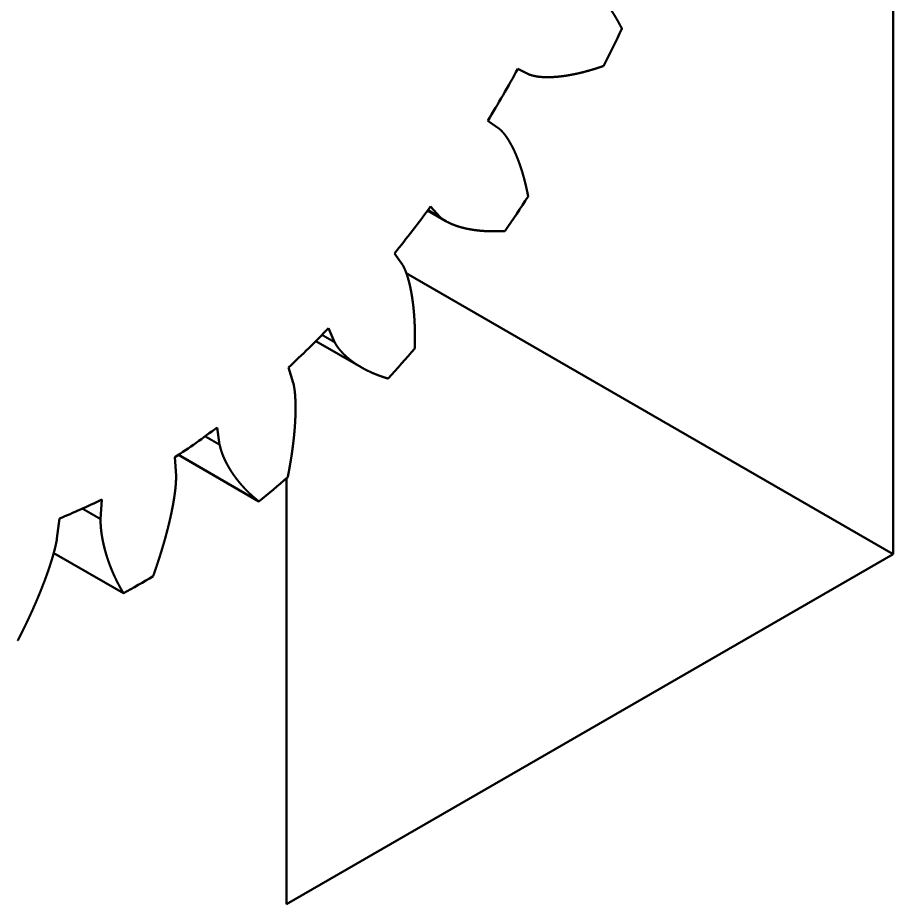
# Model space of a CAD drawing. Header units: inches. Extents: x 0.5 to 16.8, y 0.4 to 9.6.
# Drawn here: x 9.7806 to 9.9312, y 1.6941 to 1.8467 of the extents above; entities that cross this region are included whole.
import ezdxf

# ---------------------------------------------------------------- set-up
doc = ezdxf.new("R2010")
doc.units = ezdxf.units.IN
doc.header["$LTSCALE"] = 0.75
doc.header["$MEASUREMENT"] = 0
doc.layers.add('Visible', color=7, linetype='Continuous', lineweight=50)

msp = doc.modelspace()

# ---------------------------------------------------------------- linework, layer by layer
at = {"layer": 'Visible', "extrusion": (0, 0.8164965809277261, 0.5773502691896258)}
for p, q in [((9.931191407643158, 2.292871096975887, 0.1503733078779987), (9.931191407643158, 1.754419020073328, -0.230369807043644)), ((9.866603488448849, 1.837921521840371, 0.07825654267890059), (9.868680558515056, 1.836912215668235, 0.07499897452953519)), ((9.86334786138082, 1.827675713290546, 0.07499897452953519), (9.861435241562507, 1.828969855646847, 0.07825654267890059)), ((9.851591413825194, 1.814221899665654, 0.07988434053231686), (9.853190809460106, 1.812458486960622, 0.07667856784928517)), ((9.851079754177821, 1.813523418449677, 0.07225384999492235), (9.8542490845598, 1.811693604700395, 0.07484159741534313)), ((9.846805177430046, 1.804138668026781, 0.07861633754237118), (9.84540270255457, 1.806158648140581, 0.08176235308928881)), ((9.931191407643158, 1.754419020073328, -0.230369807043644), (9.847424533710186, 1.802781847287633, -0.2987651732050836)), ((9.834058848372482, 1.793301243154247, 0.08656412206664754), (9.835100369200067, 1.790872148792914, 0.08357089567925868)), ((9.831864113474015, 1.791066999129498, 0.06852212276317005), (9.839682125601033, 1.786553267723548, 0.07490550293414344)), ((9.827982004527943, 1.783886203764723, 0.08734926720171643), (9.827160000542111, 1.786530731397988, 0.09022597579041758)), ((9.814884948131525, 1.776208601380858, 0.09796093514478343), (9.815316367948757, 1.773235630297222, 0.09533034792229955)), ((9.822070031269963, 1.763475572928655, 0.08015743065743663), (9.808223841976318, 1.771469674044511, 0.068852064440307)), ((9.807822215163245, 1.767933863629651, 0.1007598579494697), (9.807621900779399, 1.771070331124065, 0.1032230093978797)), ((9.826795721444118, 1.694146142544014, -0.1451310861989441), (9.826795721444118, 1.767442786353058, -0.09330253232337782)), ((9.79503117252398, 1.763801070776481, 0.1135032959700766), (9.794830858139907, 1.760433300154773, 0.1113672565406887)), ((9.787336705354168, 1.757081564566533, 0.1181756467663035), (9.787768125171628, 1.760552696345712, 0.1201017283769943)), ((9.798782928521636, 1.747662888877358, 0.0974969341959877), (9.786776451049949, 1.754594831877284, 0.08769368639150343)), ((9.931191407643158, 1.754419020073328, -0.230369807043644), (9.826795721444118, 1.694146142544014, -0.1451310861989441))]:
    msp.add_line(p, q, dxfattribs=at)
at = {"layer": 'Visible', "extrusion": (-0.7071067811865475, 0.4082482904638631, -0.577350269189626)}
msp.add_arc((-6.519820225413923, -4.213457645291243, -6.271595350644686), 0.1476377952757744, 262.1752747698741, 264.967582372983, dxfattribs=at)
at = {"layer": 'Visible', "extrusion": (0.7071067811865299, -0.408248290463892, 0.5773502691896271)}
msp.add_arc((6.519820225414152, -4.213457645291275, 6.271595350644714), 0.125492125984233, 267.639672577574, 272.3603274224199, dxfattribs=at)
at = {"layer": 'Visible', "extrusion": (-0.7071067811856543, 0.4082482904631174, -0.5773502691912472)}
msp.add_arc((-6.51982022541205, -4.213457645304693, -6.271595350636941), 0.1476377952755167, 275.0324176270184, 277.8247252300773, dxfattribs=at)
at = {"layer": 'Visible', "extrusion": (0.7071067811865266, -0.4082482904638887, 0.5773502691896332)}
msp.add_arc((6.519820225414224, -4.213457645291148, 6.271595350644434), 0.1254921259842818, 254.782529720417, 259.5031845652892, dxfattribs=at)
at = {"layer": 'Visible', "extrusion": (0.7071067811865251, -0.4082482904638862, 0.5773502691896369)}
msp.add_arc((6.519820225414211, -4.213457645291183, 6.271595350644426), 0.1254921259842355, 241.9253868632541, 246.6460417081847, dxfattribs=at)
at = {"layer": 'Visible', "extrusion": (-0.7071067811871438, 0.4082482904649945, -0.5773502691880955)}
msp.add_arc((-6.519820225420033, -4.21345764527641, -6.271595350648231), 0.1476377952754312, 287.8895604841697, 290.6818680872796, dxfattribs=at)
at = {"layer": 'Visible', "extrusion": (0.7071067811865237, -0.4082482904638799, 0.5773502691896432)}
msp.add_arc((6.519820225414168, -4.213457645291252, 6.271595350644424), 0.1254921259843134, 229.068244006102, 233.7888988509816, dxfattribs=at)
at = {"layer": 'Visible', "extrusion": (-0.7071067811868444, 0.4082482904652835, -0.5773502691882578)}
msp.add_arc((-6.519820225423928, -4.213457645275747, -6.271595350644693), 0.1476377952756507, 300.7467033413211, 303.5390109443626, dxfattribs=at)
at = {"layer": 'Visible', "extrusion": (0.7071067811865237, -0.4082482904638737, 0.5773502691896476)}
msp.add_arc((6.519820225414117, -4.213457645291311, 6.271595350644436), 0.1254921259843263, 216.2111011490126, 220.9317559939109, dxfattribs=at)
at = {"layer": 'Visible', "extrusion": (-0.707106781186513, 0.4082482904638821, -0.5773502691896547)}
msp.add_arc((-6.519820225414234, -4.213457645291309, -6.271595350644318), 0.1476377952755206, 313.6038461984346, 316.3961538016067, dxfattribs=at)
at = {"layer": 'Visible'}
for points in [[(9.884508053811036, 1.844825866788142, 0.06121012720950603), (9.884481882112372, 1.8448782798298, 0.06127924248039562), (9.884429378898407, 1.844982843663047, 0.06141748331765484), (9.884350144627437, 1.845138902661347, 0.06162487546134798), (9.884243539261664, 1.845345406557954, 0.06190146014205311), (9.88410867812468, 1.845600902625847, 0.06224729362929793), (9.8839722053815, 1.845853750046444, 0.06259322804726253), (9.883834112554727, 1.846103928753791, 0.06293925958925684), (9.883694390786335, 1.846351413973707, 0.06328538158550145), (9.883553031879277, 1.846596176772437, 0.06363158361637034), (9.883410028151506, 1.846838185249908, 0.06397785253420807), (9.88326537225112, 1.847077405821892, 0.06432417359519604), (9.883119057067464, 1.847313804632449, 0.06467053156802649), (9.882971075651088, 1.847547348902481, 0.0650169117866426), (9.882821421269686, 1.847778008764635, 0.06536330137487312), (9.882670086633883, 1.848005755029135, 0.06570968862251902), (9.882517063076197, 1.848230556564658, 0.06605606212997372), (9.882362339776595, 1.848452377827471, 0.06640241001650793), (9.882205903122216, 1.84867117668432, 0.06674871916220582), (9.88204773584221, 1.848886901582318, 0.06709497426572852), (9.881887818497265, 1.849099495139853, 0.06744115855963173), (9.881726131345207, 1.849308898755226, 0.06778725478625347), (9.881562656270948, 1.849515057269628, 0.06813324612858196), (9.881397378484966, 1.849717923092385, 0.06847911704790022), (9.881230289151976, 1.849917462442363, 0.0688248544797716), (9.881061381217254, 1.850113645885585, 0.06917044624879054), (9.880890644090872, 1.850306436223264, 0.06951587902403844), (9.880718058520419, 1.85049577679365, 0.06986113631819535), (9.88054359206581, 1.85068158111585, 0.07020619670993256), (9.880367192722591, 1.850863718301071, 0.07055103133961893), (9.880188797514851, 1.851042032502392, 0.07089560713620813), (9.880008343724516, 1.851216368342648, 0.0712398910450247), (9.879825779907382, 1.85138659581844, 0.07158385414641089), (9.879641075688372, 1.851552632450421, 0.07192747531962596), (9.879454235966708, 1.851714475340486, 0.07227074651609655), (9.879265277796325, 1.851872149039536, 0.07261366420743798), (9.879074201341385, 1.852025640030888, 0.07295621863613633), (9.878880962086217, 1.852174834014477, 0.07329838350096907), (9.87868544447429, 1.852319456425221, 0.07364010618039174), (9.878487429528835, 1.852458999289638, 0.07398129567491196), (9.87828662826428, 1.852592797049738, 0.07432183529772374), (9.87808272330199, 1.852720120934464, 0.07466159843716014), (9.877875408033791, 1.852840267774582, 0.07500046339373512), (9.877664425848256, 1.852952648935116, 0.07533832822446129), (9.877449612574768, 1.853056886532613, 0.07567512679088395), (9.877230878312279, 1.853152772282101, 0.07601082192059039), (9.877052723853698, 1.853222728238961, 0.07627848201218512), (9.876917323798356, 1.853271389750034, 0.07647872141978951), (9.876826264745208, 1.853302140793176, 0.07661198979940309), (9.876780537131484, 1.853317093824216, 0.07667856784928517)], [(9.868680558515056, 1.836912215668235, 0.07499897452953519), (9.868725649458614, 1.836895973189485, 0.07493226446058543), (9.868816263495777, 1.836864320855511, 0.0747989038036394), (9.868953481003249, 1.836819340228658, 0.07459904125835237), (9.869139032654406, 1.836764365798444, 0.07433291503275541), (9.869375288197265, 1.836703965878996, 0.07400085307608606), (9.869615811465113, 1.836651798706725, 0.0736693856756574), (9.86986049042935, 1.836607663596851, 0.07333850813347453), (9.870109122596663, 1.836571195829038, 0.07300821055605411), (9.870361393165926, 1.836541826756729, 0.07267847640014224), (9.870616926129518, 1.83651887704923, 0.07234928581965505), (9.870875331511346, 1.836501642871326, 0.07202061874932042), (9.871136252547107, 1.836489481946501, 0.07169245797649637), (9.871399415819727, 1.836481905001392, 0.07136479239898108), (9.871664671553393, 1.836478649225228, 0.07103761961798227), (9.871931954848836, 1.836479607319461, 0.07071094324783189), (9.872201254177075, 1.836484769783738, 0.07038477069045257), (9.872472578158526, 1.836494164065698, 0.0700591107956825), (9.872745920868514, 1.836507790985706, 0.06973397140109228), (9.873021234233878, 1.836525574143252, 0.06940935736020037), (9.87329844501642, 1.836547391021213, 0.06908527173800394), (9.873577466557439, 1.836573094464939, 0.0687617166158816), (9.873858211986093, 1.836602536836608, 0.0684386939929027), (9.874140607713347, 1.83663559466072, 0.06811620668622709), (9.874424603754054, 1.836672187483146, 0.0677942590245948), (9.874710165937362, 1.836712263766231, 0.06747285641677081), (9.874997270374255, 1.836755790880261, 0.06715200504731911), (9.875285897222287, 1.836802743782755, 0.06683171151098577), (9.875576024232263, 1.836853093300306, 0.06651198242934697), (9.875867621723277, 1.836906796957692, 0.06619282411747918), (9.87616065598559, 1.836963804952575, 0.06587424264762376), (9.876455091557776, 1.837024064082925, 0.06555624383008762), (9.876750893793318, 1.837087522190586, 0.06523883321733592), (9.87704803142697, 1.837154132529122, 0.0649220160466939), (9.877346478550866, 1.837223857189201, 0.06460579724216586), (9.877646212837139, 1.837296664579753, 0.06429018181233914), (9.87794721415435, 1.837372527507569, 0.06397517518280438), (9.878249463032947, 1.837451420965863, 0.06366078351902615), (9.87855293903522, 1.837533319795739, 0.06334701405921805), (9.878857619419254, 1.837618196641642, 0.06303387531397675), (9.879163480648916, 1.837706023291275, 0.06272137616088003), (9.8794704995878, 1.83779677158077, 0.06240952502184882), (9.879778654757278, 1.837890414350341, 0.06209832899594403), (9.880087927547269, 1.837986926241911, 0.06178779294532433), (9.880398303329688, 1.838086284463543, 0.06147791866987973), (9.880709771181731, 1.838188469789657, 0.06116870595360524), (9.880959813168833, 1.838272467930665, 0.06092186396608668), (9.881147830841659, 1.838336727841806, 0.06073702890489585), (9.881273391865083, 1.838380127912615, 0.06061393716981911), (9.881336226353145, 1.83840196798019, 0.06055242421280127)], [(9.86838553195253, 1.815970707284805, 0.06055242421234652), (9.868373028761429, 1.816036043581562, 0.06061393716981911), (9.868347833813917, 1.816166482652761, 0.0607370289044411), (9.868309475692971, 1.816361440689434, 0.06092186396699617), (9.868257199223311, 1.81661998247273, 0.06116870595360524), (9.868189960385738, 1.81694081420801, 0.06147791866987973), (9.868120819238587, 1.817259286631497, 0.06178779294532433), (9.868049764593255, 1.817575380670178, 0.06209832899594403), (9.867976784026045, 1.817889072259732, 0.06240952502184882), (9.867901864880654, 1.818200332605102, 0.06272137616133477), (9.867824994375045, 1.818509129524273, 0.06303387531397675), (9.867746159688298, 1.818815428900507, 0.06334701405921805), (9.867665348154109, 1.819119196242809, 0.0636607835185714), (9.867582547454052, 1.819420398179091, 0.06397517518325913), (9.86749774601822, 1.819719004429999, 0.0642901818118844), (9.867410931924727, 1.82001498563136, 0.06460579724216586), (9.86732209168986, 1.820308310753035, 0.0649220160466939), (9.867231209118021, 1.820598944661469, 0.06523883321779067), (9.867138264333793, 1.82088684596556, 0.06555624383054237), (9.867043232485461, 1.821171964215864, 0.06587424264716901), (9.866946085726116, 1.821454243329072, 0.06619282411747918), (9.866846795711812, 1.821733625992238, 0.06651198242934697), (9.86674533616861, 1.822010058112255, 0.06683171151144052), (9.866641685150856, 1.822283492746237, 0.06715200504731911), (9.866535828518412, 1.822553896038926, 0.06747285641677081), (9.86642775450628, 1.822821238285542, 0.0677942590245948), (9.866317446799489, 1.823085482482611, 0.06811620668622709), (9.86620487785149, 1.823346573268509, 0.0684386939929027), (9.866090002979266, 1.823604427127066, 0.0687617166158816), (9.865972752044176, 1.823858918592123, 0.06908527173800394), (9.865853040623055, 1.824109898610914, 0.06940935735974563), (9.865730784606743, 1.824357218557907, 0.06973397140109228), (9.8656059145103, 1.824600753748427, 0.07005911079522775), (9.865478388206615, 1.824840424350441, 0.07038477068999782), (9.865348209367998, 1.825076225642306, 0.07071094324783189), (9.86521539745377, 1.825308178812975, 0.07103761961843702), (9.865079950002386, 1.825536269128861, 0.07136479239852633), (9.86494180653904, 1.825760386735737, 0.07169245797649637), (9.86480081435116, 1.825980270518585, 0.07202061874932042), (9.864656686424727, 1.826195439054572, 0.07234928581965505), (9.864509044912896, 1.82640526223895, 0.07267847640014224), (9.86435747526571, 1.826609050424622, 0.07300821055605411), (9.864201577168618, 1.826806138313714, 0.07333850813438403), (9.864041015560137, 1.826995968957362, 0.07366938567611214), (9.863875575829528, 1.827178184631521, 0.0740008530765408), (9.863705140193819, 1.827352587973792, 0.07433291503275541), (9.863564755114798, 1.827485793202186, 0.07459904125926187), (9.863457191995625, 1.827582136736282, 0.0747989038036394), (9.863384473251703, 1.827644784627182, 0.07493226446104018), (9.86334786138082, 1.827675713290546, 0.07499897452953519)], [(9.851159179727123, 1.813631448933847, 0.07501974911883735), (9.851565505673992, 1.813396856539157, 0.07535151286492692), (9.851971831620407, 1.813162264144466, 0.07568327661101648), (9.852378157566822, 1.812927671749776, 0.07601504035710605), (9.852784483513236, 1.812693079355313, 0.07634680410319561), (9.853190809460106, 1.812458486960622, 0.07667856784928517)], [(9.853190809460106, 1.812458486960622, 0.07667856784928517), (9.853226622971537, 1.812426362200767, 0.07661198979894834), (9.853298783682707, 1.812362878269369, 0.07647872141933476), (9.853408625815295, 1.812269949137317, 0.07627848201127563), (9.853558286680485, 1.812150640828577, 0.07601082192059039), (9.853750693306441, 1.812009154275074, 0.07567512679088395), (9.85394837235049, 1.811875239322262, 0.07533832822400655), (9.854151188383188, 1.811748713970019, 0.07500046339418986), (9.854358896232956, 1.811629247101337, 0.07466159843670539), (9.854571114432932, 1.811516322166199, 0.07432183529772374), (9.85478738732468, 1.811409322050395, 0.07398129567491196), (9.855007242462765, 1.811307607509434, 0.07364010618039174), (9.855230247950434, 1.81121059549605, 0.07329838350096907), (9.855456073358031, 1.81111784238351, 0.07295621863659107), (9.855684538683139, 1.811029110815525, 0.07261366420743798), (9.85591556719692, 1.810944305088924, 0.0722707465156418), (9.856149147112095, 1.810863418588724, 0.07192747531962596), (9.856385291162727, 1.810786478358978, 0.07158385414686563), (9.856623994390024, 1.81071348719297, 0.0712398910450247), (9.856865200551514, 1.810644377546851, 0.07089560713620813), (9.857108822783633, 1.810579039865843, 0.07055103133961893), (9.857354757884654, 1.810517342145658, 0.07020619670947781), (9.857602902374996, 1.810459151924988, 0.06986113631819535), (9.857853168904061, 1.810404358722053, 0.06951587902449319), (9.858105498797617, 1.810352891202001, 0.06917044624879054), (9.85835985261065, 1.810304704361215, 0.06882485447886211), (9.858616203423257, 1.810259770429411, 0.06847911704790022), (9.858874529272502, 1.810218068579161, 0.06813324612858196), (9.859134805319858, 1.810179574269341, 0.06778725478670822), (9.859396997746448, 1.810144250895519, 0.06744115855917698), (9.859661067840538, 1.810112055190984, 0.06709497426527378), (9.859926974722388, 1.810082940757411, 0.06674871916175107), (9.860194678418114, 1.810056862069359, 0.06640241001696268), (9.860464142916047, 1.810033778392608, 0.06605606212951898), (9.860735338535736, 1.810013656872115, 0.06570968862206428), (9.861008239904326, 1.809996470364922, 0.06536330137532786), (9.861282824395406, 1.809982195800103, 0.06501691178618785), (9.861559070374373, 1.809970812269512, 0.06467053156848124), (9.86183695534169, 1.809962299008703, 0.06432417359519604), (9.862116454384253, 1.809956633609772, 0.06397785253375332), (9.86239754173744, 1.809953792987699, 0.06363158361637034), (9.862680191992698, 1.809953753982427, 0.0632853815859562), (9.86296438136424, 1.809956493992104, 0.06293925958925684), (9.863250088893896, 1.8099619914492, 0.06259322804726253), (9.863537297555016, 1.809970226297082, 0.06224729362929793), (9.863825994208813, 1.809981181160538, 0.06190146014250786), (9.864058134511883, 1.809992110153644, 0.06162487546089324), (9.864232902704774, 1.810001520761489, 0.06141748331765484), (9.864349709247339, 1.810008333560745, 0.06127924248039562), (9.86440818612255, 1.810011874725888, 0.06121012720905128)], [(9.84890039205516, 1.789806820927879, 0.06591608790495229), (9.848902184334523, 1.789881804245397, 0.0659669140322876), (9.848905561032783, 1.790031577794934, 0.06606868433118507), (9.848910002498318, 1.79025565886036, 0.06622169390948329), (9.848914676285407, 1.790553274165632, 0.06642641551388806), (9.848918431383257, 1.790923353725475, 0.06668350224299502), (9.848920088857998, 1.791291481614508, 0.06694177798590317), (9.84891963537098, 1.791657640709218, 0.06720124697085339), (9.848917055555152, 1.792021808862273, 0.06746191235743026), (9.848912332930016, 1.792383958861137, 0.06772377508741556), (9.848905450255419, 1.792744059855522, 0.06798683446322684), (9.84889638988216, 1.793102078905804, 0.06825108880775588), (9.848885134225615, 1.793457982616701, 0.06851653604326202), (9.84887166621434, 1.793811738696377, 0.0687831742434355), (9.848855970021763, 1.794163317972334, 0.0690510021645423), (9.848838029692164, 1.794512692377111, 0.06932001950235644), (9.848817827600218, 1.794859832537441, 0.06959022707223994), (9.8487953429883, 1.795204705494598, 0.0698616269919512), (9.848770550713429, 1.795547272672138, 0.07013422277759673), (9.848743419590395, 1.795887487255186, 0.07040801952052789), (9.848713914760996, 1.796225297270212, 0.0706830231611093), (9.848682000700823, 1.796560649569074, 0.0709592396269727), (9.8486476442929, 1.796893493833068, 0.07123667389805632), (9.848610817538432, 1.79722378612405, 0.0715153291948809), (9.848571501700693, 1.797551494209301, 0.07179520567569853), (9.848529680893083, 1.797876589602993, 0.0720763026520217), (9.848485333895272, 1.798199037352333, 0.07235862140032623), (9.848438426246506, 1.798518786170689, 0.07264216786052202), (9.848388903261824, 1.798835759697113, 0.07292695501200797), (9.848336680186552, 1.799149844177009, 0.07321300622106719), (9.848281655383293, 1.799460904826901, 0.07350035066156124), (9.84822372756776, 1.799768807225973, 0.07378901733136445), (9.84816281270037, 1.800073438260142, 0.07407902917248066), (9.84809885901291, 1.800374724746916, 0.07437039784099397), (9.848031868767752, 1.800672660379178, 0.07466311610596676), (9.847961862854167, 1.80096726192096, 0.07495717023812176), (9.847888836306542, 1.801258514160281, 0.07525255556083721), (9.847812715725698, 1.801546317198245, 0.07554929133220867), (9.847733318898921, 1.801830436462751, 0.07584743484676437), (9.847650305167239, 1.802110441221203, 0.0761470987526991), (9.847563226770266, 1.802385768418844, 0.0764484333008113), (9.847471592773221, 1.802655802114487, 0.07675160422650151), (9.847374929228867, 1.802919948243243, 0.07705677192552685), (9.847272839426754, 1.803177709469082, 0.07736407059792327), (9.847165069078077, 1.803428766165325, 0.07767358567161864), (9.847051478423285, 1.803672941788136, 0.07798536348218477), (9.846955902218273, 1.803862716822096, 0.07823661116253788), (9.846881569698784, 1.804001911311616, 0.07842607490238152), (9.846830837685733, 1.804093314623742, 0.07855284057677636), (9.846805177430046, 1.804138668026781, 0.07861633754237118)], [(9.832919174931707, 1.792131461890904, 0.08178995801699784), (9.833355413785288, 1.791879599271169, 0.08214614554981381), (9.833791652639096, 1.791627736651435, 0.08250233308217503), (9.834227891492677, 1.791375874032155, 0.08285852061453625), (9.834664130346258, 1.791124011412421, 0.08321470814689746), (9.835100369200067, 1.790872148792914, 0.08357089567925868)], [(9.835100369200067, 1.790872148792914, 0.08357089567925868), (9.835125109440927, 1.790825752621913, 0.08350778814883597), (9.835175198386654, 1.790733620441642, 0.08338129468029365), (9.835252157200788, 1.790597402659159, 0.08319071924961463), (9.835358422659287, 1.79041974308916, 0.08293494688768988), (9.835497332297113, 1.790204264628528, 0.08261245174026044), (9.835642254664666, 1.789995316949899, 0.08228721049317755), (9.835793037723082, 1.789792745865043, 0.08195930032843535), (9.83594940591593, 1.789596270462653, 0.08162886009677095), (9.836110930239787, 1.789405452192113, 0.08129610511650753), (9.836277098233953, 1.789219767100803, 0.08096129253090112), (9.836447378674169, 1.789038672588731, 0.08062468927710142), (9.836621286186986, 1.788861674074042, 0.08028654009331149), (9.836798449900247, 1.788688395822419, 0.07994703351732824), (9.836978668611668, 1.788518637833704, 0.0796062745494055), (9.837161857609775, 1.788352320800186, 0.07926431086116281), (9.837348005439484, 1.788189441321947, 0.07892115407776146), (9.83753712831049, 1.788030024684758, 0.07857680222650743), (9.837729222478178, 1.787874075514992, 0.0782312631640707), (9.837924226351564, 1.787721538511278, 0.07788457322067188), (9.838122043797743, 1.787572322575443, 0.07753678571816636), (9.838322560245619, 1.787426317472637, 0.07718796302833653), (9.838525660797135, 1.787283412560782, 0.07683816763710638), (9.838731248719572, 1.787143515890193, 0.07648745299911752), (9.83893925959092, 1.787006568824381, 0.07613585655235511), (9.839149650671292, 1.786872535148632, 0.07578340503459913), (9.839362393359355, 1.786741393346119, 0.0754301182605559), (9.83957746467286, 1.786613127848341, 0.07507601336919834), (9.83979483843041, 1.786487719976321, 0.07472110921798958), (9.840014478369316, 1.786365140833141, 0.07436542978621219), (9.84023634271762, 1.786245355855954, 0.07400900179345626), (9.840460387227953, 1.78612832777776, 0.07365185308026412), (9.840686568602454, 1.786014019987988, 0.07329401078868614), (9.84091484789042, 1.785902399808265, 0.07293549951600653), (9.841145193124252, 1.785793441084024, 0.07257633991866896), (9.841377577161214, 1.785687122482614, 0.07221655015746364), (9.841611976013386, 1.785583426211815, 0.07185614702984822), (9.841848366965682, 1.785482336509176, 0.07149514720867955), (9.842086726585425, 1.785383838048801, 0.07113356855779784), (9.842327029037282, 1.785287914491619, 0.07077143116339357), (9.842569247620762, 1.785194549038579, 0.07040875585062167), (9.842813355928005, 1.785103724694864, 0.070045562944415), (9.843059329060456, 1.785015424548192, 0.06968187097982081), (9.84330714476096, 1.784929631905925, 0.06931769541279209), (9.843556784459, 1.784846330449909, 0.06895304744830355), (9.843808233458734, 1.784765505527957, 0.06858793472611069), (9.844010831594236, 1.784702817348261, 0.06829547646066203), (9.844163586699555, 1.784656906765122, 0.06807592674385887), (9.844265781594235, 1.784626790671155, 0.06792946877658324), (9.844316968580873, 1.784611855364801, 0.06785621692097266)], [(9.82702970039691, 1.767646174230777, 0.07703216179288574), (9.827045698274336, 1.767727044592675, 0.07706975245537251), (9.827077477296829, 1.767888642349135, 0.07714509813013137), (9.827124495634965, 1.768130610082835, 0.07725860968639608), (9.82718588531566, 1.768452375235711, 0.07741094531229464), (9.827260446052382, 1.768853145285675, 0.0776030146521407), (9.827332819036432, 1.769252469170851, 0.07779674083803911), (9.827402989447823, 1.769650332576703, 0.07799213189855436), (9.827470939745812, 1.770046716380875, 0.07818919579540307), (9.827536650452888, 1.770441596319642, 0.07838793922519471), (9.827600100734575, 1.770834944421722, 0.07858836792865986), (9.827661269000604, 1.771226730576018, 0.07879048705581226), (9.827720133627057, 1.771616924157797, 0.07899430143424979), (9.82777667364758, 1.772005495573922, 0.07919981581790125), (9.827830869770654, 1.772392418220988, 0.07940703502117685), (9.827882702807987, 1.772777666737966, 0.0796159646133674), (9.827932151876215, 1.773161214880247, 0.0798266116130435), (9.827979192696152, 1.77354303351558, 0.08003898515607943), (9.828023796118945, 1.773923088818037, 0.08025309702452432), (9.828065926189087, 1.774301339954036, 0.08046896238056434), (9.8281055427849, 1.774677741666437, 0.08068659836135339), (9.82814260498299, 1.775052247635585, 0.08090602233505706), (9.82817707448476, 1.775424813843529, 0.08112725008095367), (9.828208918640943, 1.775795401556252, 0.08135029419918283), (9.828238115057278, 1.776163981782474, 0.08157516161509193), (9.828264644524783, 1.776530528682315, 0.08180185758465086), (9.82828848197892, 1.776895011106944, 0.08203039077852736), (9.82830958777527, 1.777257384417908, 0.0822607781883562), (9.82832789996792, 1.777617583235269, 0.08249304945047697), (9.828343323435323, 1.777975511222849, 0.08272725294546035), (9.828355744422655, 1.778331054623777, 0.08296344755490281), (9.828365049550033, 1.778684099962675, 0.08320169190074012), (9.828371144438055, 1.779034551368795, 0.08344203378374004), (9.8283739702722, 1.779382345978092, 0.08368450078432943), (9.828373527790749, 1.779727476213793, 0.08392908664154675), (9.82836983826633, 1.780069953575548, 0.08417577343243465), (9.828362894478918, 1.780409763135367, 0.08442455944441463), (9.82835261378364, 1.780746819957585, 0.08467548583757889), (9.828338793606921, 1.781080927777339, 0.0849286619331906), (9.828321056725148, 1.781411728150488, 0.08518429627565638), (9.828298907917318, 1.781738753305945, 0.08544266461922234), (9.82827180448135, 1.782061491894638, 0.08570407005800007), (9.828239222604001, 1.78237945087335, 0.08596880549521302), (9.828200723817194, 1.782692217457225, 0.08623711605923745), (9.82815602690562, 1.782999526144067, 0.08650915842918039), (9.828104977141724, 1.783301230062307, 0.0867850182521579), (9.828059002400327, 1.783538058788963, 0.08700878877925788), (9.828021627824004, 1.783713124441647, 0.08717835321021994), (9.827995426456713, 1.78382869983102, 0.08729216734218426), (9.827982004527943, 1.783886203764723, 0.08734926720171643)], [(9.812820393266524, 1.774676681951632, 0.09329239312864956), (9.813319588203061, 1.774388471620796, 0.09369998408737956), (9.813818783139372, 1.774100261289959, 0.09410757504610956), (9.814317978075909, 1.773812050959123, 0.09451516600483956), (9.81481717301222, 1.773523840628286, 0.0949227569640243), (9.815316367948757, 1.773235630297222, 0.09533034792229955)], [(9.815316367948757, 1.773235630297222, 0.09533034792229955), (9.815328794340079, 1.773177289212754, 0.09527387538764742), (9.815354299851837, 1.773061128676318, 0.09516049973990448), (9.81539451631102, 1.772888452771667, 0.09498914453433827), (9.815452057768429, 1.772661350532871, 0.0947580853967338), (9.815530504908796, 1.772382685154525, 0.09446496148484584), (9.815615403587348, 1.772109182259328, 0.09416758651195778), (9.815706592779183, 1.771840723201876, 0.09386607379656198), (9.815803780361652, 1.771577091363042, 0.09356062794267928), (9.81590651130546, 1.771317948182514, 0.09325156684599278), (9.816014242044506, 1.771062889141376, 0.09293927019780313), (9.816126409214352, 1.770811495493035, 0.09262413187843777), (9.816242498303613, 1.77056338592206, 0.09230651240159204), (9.81636211659475, 1.770318271426504, 0.09198668839144375), (9.816485051773501, 1.770075999391111, 0.091664811962346), (9.816611215394463, 1.769836510880623, 0.09134094976525375), (9.816740596909089, 1.769599805882081, 0.09101511470862533), (9.816873215190075, 1.76936590665332, 0.09068729941827769), (9.817009067894563, 1.769134819422106, 0.09035751116743995), (9.817148091171706, 1.768906503903281, 0.09002579967000202), (9.817290184438438, 1.76868089202253, 0.08969223997928566), (9.817435227501395, 1.768457900842805, 0.08935692065642797), (9.817583099804327, 1.768237447088268, 0.08901993046674761), (9.817733700083412, 1.768019461954282, 0.08868134478098), (9.81788696139893, 1.767803902439709, 0.08834121517656968), (9.818042839859576, 1.7675907429375, 0.08799957730207097), (9.818201306616405, 1.767379969261583, 0.087656456458717), (9.81836233882041, 1.767171571883864, 0.08731187389366823), (9.818525910259954, 1.766965538924296, 0.08696585330881135), (9.818691984047522, 1.766761850641615, 0.08661842592346147), (9.818860517445504, 1.766560482910791, 0.08626962702101082), (9.819031465057154, 1.766361409464935, 0.08591949362653395), (9.819204782432056, 1.766164604443475, 0.08556806189517374), (9.81938042963225, 1.765970044861888, 0.08521536448824918), (9.819558374009379, 1.765777712579848, 0.08486142856418155), (9.81973858800848, 1.765587593142527, 0.0845062776497798), (9.819921047484062, 1.76539967492954, 0.08414993309952479), (9.820105729780838, 1.765213948115388, 0.08379241571446983), (9.82029261170624, 1.765030403578976, 0.08343374744799803), (9.820481667798962, 1.764849031871336, 0.08307395280326091), (9.820672871761193, 1.764669823320901, 0.08271305714970367), (9.820866197510671, 1.764492767949832, 0.08235108537701308), (9.82106162028413, 1.764317855386025, 0.08198806047766993), (9.821259117641379, 1.764145074645285, 0.08162400216860988), (9.821458670399355, 1.763974413968526, 0.08125892562975423), (9.821660263042535, 1.763805862160098, 0.08089284194829816), (9.821823159893942, 1.763672700254801, 0.08059917517766735), (9.821946242132984, 1.763573770629137, 0.08037847702735235), (9.82202870090055, 1.763508235788322, 0.08023114594470826), (9.822070031269963, 1.763475572928655, 0.08015743065743663)], [(9.803870144781516, 1.75059999455425, 0.09334323951361512), (9.803899546056076, 1.750682696782405, 0.0933657097593823), (9.803958133870086, 1.750848015559541, 0.09341085266351001), (9.804045371385431, 1.751095736688967, 0.09347917425429841), (9.80416039862462, 1.751425517041071, 0.09357148515664448), (9.804302026213694, 1.751836881297777, 0.0936889059476016), (9.804441485623332, 1.752247377412004, 0.0938083683372497), (9.804578761295264, 1.752656994595327, 0.0939298837502065), (9.80471383439522, 1.753065717712161, 0.09405346455105246), (9.804846683426153, 1.753473526661992, 0.0941791228551665), (9.804977285002455, 1.753880397755438, 0.09430687055328235), (9.805105614675089, 1.754286305220376, 0.09443671936651299), (9.805231647866098, 1.75469122273671, 0.09456868078405023), (9.805355360765365, 1.755095124896116, 0.0947027660013191), (9.805476731584353, 1.755497988997377, 0.09483898565122217), (9.805595738863762, 1.755899793657136, 0.09497735089598791), (9.805712359509247, 1.756300517076397, 0.09511787460496635), (9.805826566938098, 1.756700135408892, 0.09526057247512654), (9.805938329456698, 1.757098621276782, 0.09540546396374339), (9.806047608142311, 1.75749594187414, 0.09555257354213609), (9.806154359621818, 1.757892060930089, 0.09570192868568483), (9.806258539624654, 1.758286941276538, 0.09585355733270262), (9.806360106591459, 1.758680547402491, 0.09600748527145697), (9.8064590248589, 1.759072847722337, 0.09616373384687904), (9.806555269499771, 1.759463817937785, 0.09632231640716782), (9.806648818943362, 1.759853436151843, 0.0964832438871781), (9.806739645540805, 1.760241676581245, 0.09664653191839534), (9.806827706449443, 1.760628503473299, 0.09681220769016363), (9.80691293556902, 1.761013865708946, 0.09698031601328694), (9.806995232182093, 1.761397689200294, 0.09715092785199886), (9.807074476120082, 1.761779886921659, 0.0973241288461395), (9.807150547593213, 1.762160372033577, 0.09750000430221917), (9.807223346612776, 1.762539070713956, 0.09767862448143205), (9.807292810269022, 1.762915933571776, 0.09786003150702527), (9.80735893773954, 1.763290952139869, 0.09804422039951532), (9.80742174961279, 1.763664132076656, 0.09823116994357406), (9.80748123677586, 1.764035459486195, 0.09842088147479444), (9.80753731148366, 1.764404868656811, 0.09861341599344087), (9.807589760957402, 1.764772211470245, 0.09880892936416785), (9.807638190327001, 1.765137219746521, 0.09900771556931431), (9.807682081742318, 1.76549954445295, 0.09921016204043553), (9.807720867947186, 1.765858804473964, 0.09941669403224296), (9.807754001527886, 1.766214632511947, 0.09962772226754169), (9.807781024246427, 1.76656672103104, 0.09984359051122738), (9.807801642061353, 1.766914871967629, 0.1000645188360068), (9.807815693037131, 1.767258975487721, 0.1002906279077251), (9.807821625125147, 1.767530982325525, 0.1004757004934618), (9.807823082608596, 1.767733140618247, 0.1006168629478452), (9.807822725733335, 1.767867092652523, 0.1007120184203814), (9.807822215163245, 1.767933863629651, 0.1007598579494697)], [(9.791716074340005, 1.762231621420142, 0.1088240462181602), (9.792339031100258, 1.761871957166932, 0.1093326882823931), (9.792961987860284, 1.761512292913949, 0.1098413303470807), (9.793584944620083, 1.761152628660739, 0.1103499724117682), (9.794207901379881, 1.760792964407983, 0.1108586144760011), (9.794830858139907, 1.760433300154773, 0.1113672565406887)], [(9.794830858139907, 1.760433300154773, 0.1113672565406887), (9.794830347570045, 1.760365939622488, 0.1113202507685855), (9.794829990694556, 1.760231575504122, 0.1112256780711505), (9.79483144817846, 1.76003110016859, 0.111082135556444), (9.794837380266248, 1.759765943115781, 0.1108873759117159), (9.794851431242027, 1.759438064264941, 0.1106383216929316), (9.794872049056952, 1.759113720730511, 0.1103837246164403), (9.794899071775266, 1.758792835358918, 0.1101237284588024), (9.794932205355966, 1.758475266684627, 0.1098585933127652), (9.794970991561062, 1.758160793115167, 0.1095887237133866), (9.795014882976151, 1.757849149849335, 0.1093146028611045), (9.795063312345523, 1.757540062992121, 0.1090367318270182), (9.795115761819492, 1.757233283614596, 0.1087555688245629), (9.795171836527292, 1.756928623939302, 0.1084714646913199), (9.795231323690363, 1.756625986389054, 0.1081846110296283), (9.795294135563612, 1.756325335355996, 0.1078950901255666), (9.79536026303413, 1.756026674213672, 0.1076029155260585), (9.795429726690603, 1.75573002107717, 0.1073080748242319), (9.795502525709939, 1.755435383463464, 0.1070105743447129), (9.795578597182843, 1.755142738122913, 0.1067104746930454), (9.79565784112106, 1.754852043419305, 0.1064078688900736), (9.79574013773436, 1.754563247871374, 0.1061028672447719), (9.795825366853936, 1.754276299746152, 0.1057955803526056), (9.79591342776212, 1.753991156832399, 0.1054861017191797), (9.796004254359563, 1.75370779392415, 0.10517449447525), (9.796097803803608, 1.753426197303042, 0.1048608013934427), (9.79619404844448, 1.753146360826122, 0.1045450519923179), (9.796292966711693, 1.752868281482961, 0.1042272705626601), (9.796394533678498, 1.752591954788386, 0.1039074844616152), (9.796498713681562, 1.752317371147456, 0.1035857305828358), (9.796605465160841, 1.752044518081902, 0.1032620510031848), (9.796714743846454, 1.751773381641669, 0.1029364900782639), (9.796826506364827, 1.75150394801426, 0.1026090911614119), (9.796940713793678, 1.751236205061105, 0.1022798933408922), (9.79705733443939, 1.750970143564246, 0.1019489289146804), (9.7971763417188, 1.750705756674051, 0.1016162255968993), (9.797297712538242, 1.750443039523134, 0.1012818082290323), (9.797421425437054, 1.750181988714758, 0.1009457006935008), (9.797547458628518, 1.749922601792377, 0.1006079279372898), (9.797675788300015, 1.749664876668703, 0.1002685176463274), (9.79780638987609, 1.749408811285775, 0.09992749846787774), (9.797939238907706, 1.749154403183866, 0.09958489860355257), (9.798074312008115, 1.748901649048548, 0.09924074435366492), (9.798211587680047, 1.748650544157272, 0.09889505870751236), (9.798351047089685, 1.748401081898464, 0.09854786005598726), (9.798492674678986, 1.748153255095303, 0.09819916237984216), (9.798607701917948, 1.747956296758048, 0.09791901278231308), (9.798694939433066, 1.747809308834576, 0.09770823292592468), (9.798753527247076, 1.747711641437718, 0.09756741652245182), (9.798782928521636, 1.747662888877358, 0.0974969341959877)], [(9.78058304203319, 1.739523048524916, 0.1140314155222768), (9.780624372402603, 1.739603435584513, 0.114037638598802), (9.780706831170395, 1.739764185608692, 0.1140503150777477), (9.780829913409438, 1.740005238362073, 0.1140700207733971), (9.780992810261072, 1.740326497349542, 0.1140976780989149), (9.781194402903797, 1.740727828291028, 0.1141345623736925), (9.781393955661773, 1.741128912645308, 0.1141737706229833), (9.781591453019022, 1.741529743690307, 0.1142153170981146), (9.781786875792253, 1.741930311035958, 0.1142592179448911), (9.781980201540822, 1.742330599753359, 0.114305490091283), (9.78217140550328, 1.742730591622376, 0.1143541509823081), (9.78236046159714, 1.743130266502476, 0.1144052183199165), (9.782547343522541, 1.743529603698789, 0.1144587096791838), (9.78273202581909, 1.743928583260185, 0.1145146421372374), (9.782914485294672, 1.744327187527915, 0.1145730316115987), (9.783094699294228, 1.744725400167454, 0.1146338942971852), (9.783272643670902, 1.745123204917263, 0.114697248270204), (9.783448290871096, 1.745520584415544, 0.1147631150006418), (9.783621608246225, 1.745917519103159, 0.1148315206437474), (9.783792555857648, 1.746313985848246, 0.1149024977571571), (9.78396108925563, 1.746709959184045, 0.1149760827734099), (9.784127163043198, 1.747105412958717, 0.1150523127994347), (9.784290734482742, 1.747500321947882, 0.1151312223423702), (9.784451766686974, 1.747894663298212, 0.1152128404191899), (9.784610233444031, 1.748288418623815, 0.1152971861320111), (9.784766111904222, 1.748681571068119, 0.1153842755461483), (9.78491937321974, 1.749074101506039, 0.1154741304708296), (9.785069973498825, 1.749465984863491, 0.1155667869306853), (9.785217845801757, 1.749857186845929, 0.1156623026608941), (9.785362888864487, 1.750247659328579, 0.1157607676536827), (9.785504982131673, 1.750637346380927, 0.1158622900111368), (9.785644005408589, 1.751026192152949, 0.1159669774478971), (9.785779858113077, 1.751414148574895, 0.1160749191612922), (9.785912476394063, 1.751801182203963, 0.1161861697059976), (9.786041857908689, 1.752187284107322, 0.1163007256336641), (9.786168021529651, 1.752572453818857, 0.1164185635002468), (9.786290956708402, 1.75295667917112, 0.1165396876231171), (9.786410574999767, 1.753339916972209, 0.116664175781807), (9.786526664088573, 1.753722074676716, 0.116792222569984), (9.786638831258873, 1.754102987816623, 0.1169241926677387), (9.786746561997692, 1.754482443600409, 0.1170605657557644), (9.7868492929415, 1.754860210256766, 0.1172018679239955), (9.786946480524197, 1.75523606464958, 0.1173486071202205), (9.787037669716032, 1.75560981991589, 0.1175012085082017), (9.787122568394128, 1.755981355360518, 0.1176599445202555), (9.787201015534723, 1.7563506036945, 0.1178249647878147), (9.78725855699236, 1.756644149085105, 0.1179620591192361), (9.78729877345177, 1.75686326295704, 0.1180677411211946), (9.787324278963528, 1.757008874721578, 0.1181394664426989), (9.787336705354168, 1.757081564566533, 0.1181756467663035)]]:
    msp.add_open_spline(points, degree=5, dxfattribs=at)

doc.saveas('drawing.dxf')
